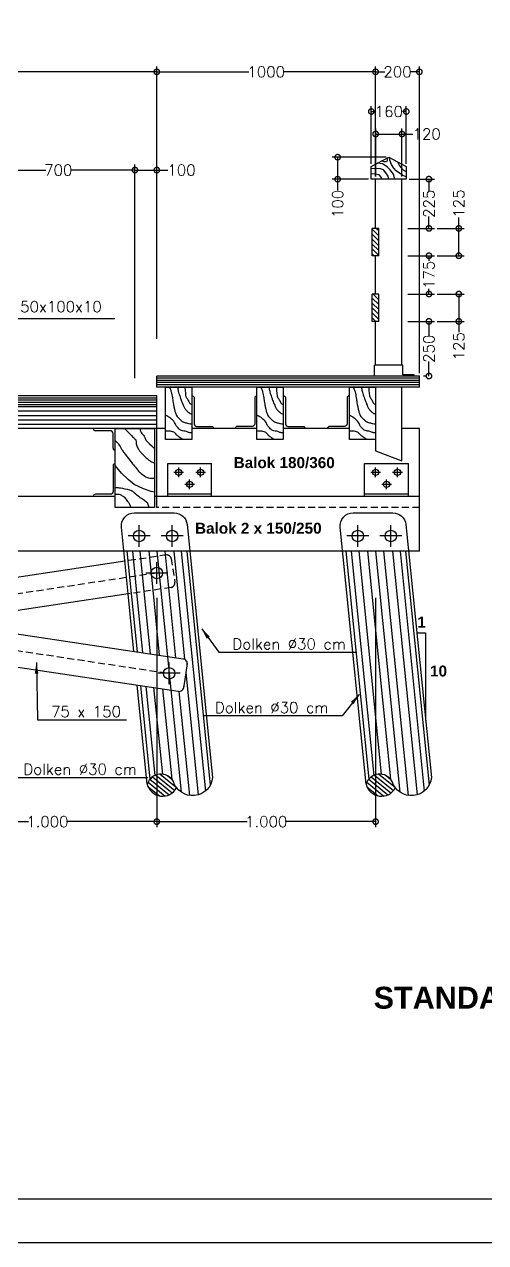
# Model space of a CAD drawing. Header units: metres. Extents: x -50 to 791, y -10 to 584.
# Drawn here: x 530.6 to 636, y -10 to 268.4 of the extents above; entities that cross this region are included whole.
import ezdxf
from ezdxf.enums import TextEntityAlignment as Align

# ---------------------------------------------------------------- set-up
doc = ezdxf.new("R2010")
doc.units = ezdxf.units.M
doc.header["$PDMODE"] = 3
doc.header["$PDSIZE"] = 5
doc.linetypes.add('DASHED2', pattern=[9.525, 6.35, -3.175])
doc.layers.get('0').update_dxf_attribs({"linetype": 'CONTINUOUS'})
doc.layers.get('DEFPOINTS').update_dxf_attribs({"linetype": 'CONTINUOUS'})
for name, color, linetype in [('ARSIRDOLKEN', 2, 'CONTINUOUS'), ('ARSIRKAYU', 2, 'CONTINUOUS'), ('GRS-POTONG', 5, 'CONTINUOUS'), ('KAYU', 3, 'CONTINUOUS'), ('UKURAN', 2, 'CONTINUOUS')]:
    doc.layers.add(name, color=color, linetype=linetype)
doc.styles.add('ARIALBOLD', font='arialbd.ttf')
doc.styles.get("Standard").update_dxf_attribs({"font": 'Simplex.shx'})
doc.dimstyles.get("Standard").update_dxf_attribs({"dimtxt": 0.18, "dimasz": 0.18, "dimexe": 0.18, "dimexo": 0.0625, "dimgap": 0.09, "dimtad": 0, "dimtih": 1, "dimtoh": 1, "dimdec": 4, "dimzin": 0, "dimdsep": 46, "dimtxsty": 'Standard', "dimcen": 0.09, "dimadec": 0, "dimazin": 0, "dimtfac": 1, "dimtdec": 4, "dimtofl": 0, "dimtmove": 0, "dimatfit": 3, "dimfxl": 1, "dimtolj": 1, "dimtzin": 0, "dimarcsym": 0})

# ---------------------------------------------------------------- blocks, each defined once
blk = doc.blocks.new('_DOTSMALL')
at = {"color": 0, "linetype": 'ByBlock', "const_width": 0.5}
blk.add_lwpolyline([(-0.0625, 0, 1), (0.0625, 0, 1)], format="xyb", close=True, dxfattribs=at)
blk = doc.blocks.new('*D13')
at = {"color": 0, "linetype": 'ByBlock'}
for p, q in [((661.18, 228.28), (661.18, 253.42)), ((671.18, 183.28), (671.18, 253.42)), ((661.18, 252.17), (663.27, 252.17)), ((671.18, 252.17), (669.09, 252.17))]:
    blk.add_line(p, q, dxfattribs=at)
at = {"layer": 'DEFPOINTS', "color": 0, "linetype": 'ByBlock'}
for p in [(661.18, 252.17), (661.18, 227.65), (671.18, 182.65)]:
    blk.add_point(p, dxfattribs=at)
at = {"color": 0, "linetype": 'ByBlock', "xscale": 2.5, "yscale": 2.5, "zscale": 2.5, "rotation": 180}
blk.add_blockref('_DOTSMALL', (661.18, 252.17), dxfattribs=at)
at = {"color": 0, "linetype": 'ByBlock', "xscale": 2.5, "yscale": 2.5, "zscale": 2.5}
blk.add_blockref('_DOTSMALL', (671.18, 252.17), dxfattribs=at)
at = {"color": 0, "linetype": 'ByBlock', "insert": (666.18, 252.17), "char_height": 2.5, "attachment_point": 5}
blk.add_mtext('\\A1;200', dxfattribs=at)
blk = doc.blocks.new('*D14')
at = {"color": 0, "linetype": 'ByBlock'}
for p, q in [((611.18, 191.15), (611.18, 253.42)), ((661.18, 252.8), (661.18, 253.42)), ((611.18, 252.17), (632.23, 252.17)), ((661.18, 252.17), (640.13, 252.17))]:
    blk.add_line(p, q, dxfattribs=at)
at = {"layer": 'DEFPOINTS', "color": 0, "linetype": 'ByBlock'}
for p in [(611.18, 252.17), (661.18, 252.17), (611.18, 190.52)]:
    blk.add_point(p, dxfattribs=at)
at = {"color": 0, "linetype": 'ByBlock', "xscale": 2.5, "yscale": 2.5, "zscale": 2.5, "rotation": 180}
blk.add_blockref('_DOTSMALL', (611.18, 252.17), dxfattribs=at)
at = {"color": 0, "linetype": 'ByBlock', "xscale": 2.5, "yscale": 2.5, "zscale": 2.5}
blk.add_blockref('_DOTSMALL', (661.18, 252.17), dxfattribs=at)
at = {"color": 0, "linetype": 'ByBlock', "insert": (636.18, 252.17), "char_height": 2.5, "attachment_point": 5}
blk.add_mtext('\\A1;1000', dxfattribs=at)
blk = doc.blocks.new('*D15')
at = {"color": 0, "linetype": 'ByBlock'}
for p, q in [((461.18, 252.8), (461.18, 253.42)), ((611.18, 252.8), (611.18, 253.42)), ((461.18, 252.17), (532.49, 252.17)), ((611.18, 252.17), (539.87, 252.17))]:
    blk.add_line(p, q, dxfattribs=at)
at = {"layer": 'DEFPOINTS', "color": 0, "linetype": 'ByBlock'}
for p in [(461.18, 252.17), (611.18, 252.17), (611.18, 252.17)]:
    blk.add_point(p, dxfattribs=at)
at = {"color": 0, "linetype": 'ByBlock', "xscale": 2.5, "yscale": 2.5, "zscale": 2.5, "rotation": 180}
blk.add_blockref('_DOTSMALL', (461.18, 252.17), dxfattribs=at)
at = {"color": 0, "linetype": 'ByBlock', "xscale": 2.5, "yscale": 2.5, "zscale": 2.5}
blk.add_blockref('_DOTSMALL', (611.18, 252.17), dxfattribs=at)
at = {"color": 0, "linetype": 'ByBlock', "insert": (536.18, 252.17), "char_height": 2.5, "attachment_point": 5}
blk.add_mtext('\\A1;3000', dxfattribs=at)
blk = doc.blocks.new('*D28')
at = {"color": 0, "linetype": 'ByBlock'}
for p, q in [((571.17, 230.36), (571.17, 230.98)), ((571.17, 229.73), (585.79, 229.73)), ((606.18, 229.73), (591.56, 229.73)), ((606.18, 182.15), (606.18, 230.98))]:
    blk.add_line(p, q, dxfattribs=at)
at = {"layer": 'DEFPOINTS', "color": 0, "linetype": 'ByBlock'}
for p in [(571.17, 229.73), (606.18, 229.73), (606.18, 181.52)]:
    blk.add_point(p, dxfattribs=at)
at = {"color": 0, "linetype": 'ByBlock', "xscale": 2.5, "yscale": 2.5, "zscale": 2.5, "rotation": 180}
blk.add_blockref('_DOTSMALL', (571.17, 229.73), dxfattribs=at)
at = {"color": 0, "linetype": 'ByBlock', "xscale": 2.5, "yscale": 2.5, "zscale": 2.5}
blk.add_blockref('_DOTSMALL', (606.18, 229.73), dxfattribs=at)
at = {"color": 0, "linetype": 'ByBlock', "insert": (588.67, 229.73), "char_height": 2.5, "attachment_point": 5}
blk.add_mtext('\\A1;700', dxfattribs=at)
blk = doc.blocks.new('*D29')
at = {"color": 0, "linetype": 'ByBlock'}
for p, q in [((606.18, 230.36), (606.18, 230.98)), ((606.18, 229.73), (611.18, 229.73)), ((611.18, 191.77), (611.18, 230.98)), ((611.18, 229.73), (613.68, 229.73))]:
    blk.add_line(p, q, dxfattribs=at)
at = {"layer": 'DEFPOINTS', "color": 0, "linetype": 'ByBlock'}
for p in [(606.18, 229.73), (611.18, 229.73), (611.18, 191.15)]:
    blk.add_point(p, dxfattribs=at)
at = {"color": 0, "linetype": 'ByBlock', "xscale": 2.5, "yscale": 2.5, "zscale": 2.5, "rotation": 180}
blk.add_blockref('_DOTSMALL', (606.18, 229.73), dxfattribs=at)
at = {"color": 0, "linetype": 'ByBlock', "xscale": 2.5, "yscale": 2.5, "zscale": 2.5}
blk.add_blockref('_DOTSMALL', (611.18, 229.73), dxfattribs=at)
at = {"color": 0, "linetype": 'ByBlock', "insert": (616.83, 229.73), "char_height": 2.5, "attachment_point": 5}
blk.add_mtext('\\A1;100', dxfattribs=at)
blk = doc.blocks.new('*D31')
at = {"color": 0, "linetype": 'ByBlock'}
for p, q in [((660.2, 231.18), (660.2, 244.36)), ((660.2, 243.11), (661.05, 243.11)), ((668.2, 243.11), (667.36, 243.11)), ((668.2, 231.18), (668.2, 244.36))]:
    blk.add_line(p, q, dxfattribs=at)
at = {"layer": 'DEFPOINTS', "color": 0, "linetype": 'ByBlock'}
for p in [(668.2, 243.11), (660.2, 230.55), (668.2, 230.55)]:
    blk.add_point(p, dxfattribs=at)
at = {"color": 0, "linetype": 'ByBlock', "xscale": 2.5, "yscale": 2.5, "zscale": 2.5, "rotation": 180}
blk.add_blockref('_DOTSMALL', (660.2, 243.11), dxfattribs=at)
at = {"color": 0, "linetype": 'ByBlock', "xscale": 2.5, "yscale": 2.5, "zscale": 2.5}
blk.add_blockref('_DOTSMALL', (668.2, 243.11), dxfattribs=at)
at = {"color": 0, "linetype": 'ByBlock', "insert": (664.2, 243.11), "char_height": 2.5, "attachment_point": 5}
blk.add_mtext('\\A1;160', dxfattribs=at)
blk = doc.blocks.new('*D30')
at = {"color": 0, "linetype": 'ByBlock'}
for p, q in [((661.2, 228.28), (661.2, 239.21)), ((661.2, 237.96), (667.2, 237.96)), ((667.2, 228.28), (667.2, 239.21)), ((667.2, 237.96), (669.7, 237.96))]:
    blk.add_line(p, q, dxfattribs=at)
at = {"layer": 'DEFPOINTS', "color": 0, "linetype": 'ByBlock'}
for p in [(667.2, 237.96), (661.2, 227.65), (667.2, 227.65)]:
    blk.add_point(p, dxfattribs=at)
at = {"color": 0, "linetype": 'ByBlock', "xscale": 2.5, "yscale": 2.5, "zscale": 2.5, "rotation": 180}
blk.add_blockref('_DOTSMALL', (661.2, 237.96), dxfattribs=at)
at = {"color": 0, "linetype": 'ByBlock', "xscale": 2.5, "yscale": 2.5, "zscale": 2.5}
blk.add_blockref('_DOTSMALL', (667.2, 237.96), dxfattribs=at)
at = {"color": 0, "linetype": 'ByBlock', "insert": (672.86, 237.96), "char_height": 2.5, "attachment_point": 5}
blk.add_mtext('\\A1;120', dxfattribs=at)
blk = doc.blocks.new('*D32')
at = {"color": 0, "linetype": 'ByBlock'}
for p, q in [((663.57, 232.67), (651.26, 232.67)), ((652.51, 232.67), (652.51, 227.65)), ((659.58, 227.65), (651.26, 227.65)), ((652.51, 227.65), (652.51, 225.15))]:
    blk.add_line(p, q, dxfattribs=at)
at = {"layer": 'DEFPOINTS', "color": 0, "linetype": 'ByBlock'}
for p in [(664.19, 232.67), (652.51, 227.65), (660.2, 227.65)]:
    blk.add_point(p, dxfattribs=at)
at = {"color": 0, "linetype": 'ByBlock', "xscale": 2.5, "yscale": 2.5, "zscale": 2.5}
for p, rotation in [((652.51, 232.67), 90), ((652.51, 227.65), 270)]:
    blk.add_blockref('_DOTSMALL', p, dxfattribs=dict(at, rotation=rotation))
at = {"color": 0, "linetype": 'ByBlock', "insert": (652.51, 222), "char_height": 2.5, "attachment_point": 5, "rotation": 90}
blk.add_mtext('\\A1;100', dxfattribs=at)
blk = doc.blocks.new('*D35')
at = {"color": 0, "linetype": 'ByBlock'}
for p, q in [((668.83, 227.65), (674.62, 227.65)), ((673.37, 227.65), (673.37, 224.96)), ((673.37, 216.4), (673.37, 219.09)), ((668.58, 216.4), (674.62, 216.4))]:
    blk.add_line(p, q, dxfattribs=at)
at = {"layer": 'DEFPOINTS', "color": 0, "linetype": 'ByBlock'}
for p in [(668.2, 227.65), (673.37, 227.65), (667.95, 216.4)]:
    blk.add_point(p, dxfattribs=at)
at = {"color": 0, "linetype": 'ByBlock', "xscale": 2.5, "yscale": 2.5, "zscale": 2.5}
for p, rotation in [((673.37, 227.65), 90), ((673.37, 216.4), 270)]:
    blk.add_blockref('_DOTSMALL', p, dxfattribs=dict(at, rotation=rotation))
at = {"color": 0, "linetype": 'ByBlock', "insert": (673.37, 222.03), "char_height": 2.5, "attachment_point": 5, "rotation": 90}
blk.add_mtext('\\A1;225', dxfattribs=at)
blk = doc.blocks.new('*D36')
at = {"color": 0, "linetype": 'ByBlock'}
for p, q in [((680.2, 216.4), (680.2, 218.9)), ((675.24, 216.4), (681.45, 216.4)), ((680.2, 210.15), (680.2, 216.4)), ((675.24, 210.15), (681.45, 210.15))]:
    blk.add_line(p, q, dxfattribs=at)
at = {"layer": 'DEFPOINTS', "color": 0, "linetype": 'ByBlock'}
for p in [(674.62, 216.4), (680.2, 216.4), (674.62, 210.15)]:
    blk.add_point(p, dxfattribs=at)
at = {"color": 0, "linetype": 'ByBlock', "xscale": 2.5, "yscale": 2.5, "zscale": 2.5}
for p, rotation in [((680.2, 216.4), 90), ((680.2, 210.15), 270)]:
    blk.add_blockref('_DOTSMALL', p, dxfattribs=dict(at, rotation=rotation))
at = {"color": 0, "linetype": 'ByBlock', "insert": (680.2, 222.08), "char_height": 2.5, "attachment_point": 5, "rotation": 90}
blk.add_mtext('\\A1;125', dxfattribs=at)
blk = doc.blocks.new('*D34')
at = {"color": 0, "linetype": 'ByBlock'}
for p, q in [((668.58, 210.15), (674.62, 210.15)), ((673.37, 210.15), (673.37, 208.96)), ((668.58, 201.4), (674.62, 201.4)), ((673.37, 201.4), (673.37, 202.6))]:
    blk.add_line(p, q, dxfattribs=at)
at = {"layer": 'DEFPOINTS', "color": 0, "linetype": 'ByBlock'}
for p in [(667.95, 210.15), (673.37, 210.15), (667.95, 201.4)]:
    blk.add_point(p, dxfattribs=at)
at = {"color": 0, "linetype": 'ByBlock', "xscale": 2.5, "yscale": 2.5, "zscale": 2.5}
for p, rotation in [((673.37, 210.15), 90), ((673.37, 201.4), 270)]:
    blk.add_blockref('_DOTSMALL', p, dxfattribs=dict(at, rotation=rotation))
at = {"color": 0, "linetype": 'ByBlock', "insert": (673.37, 205.78), "char_height": 2.5, "attachment_point": 5, "rotation": 90}
blk.add_mtext('\\A1;175', dxfattribs=at)
blk = doc.blocks.new('*D37')
at = {"color": 0, "linetype": 'ByBlock'}
for p, q in [((675.24, 201.4), (681.45, 201.4)), ((680.2, 201.4), (680.2, 195.15)), ((675.24, 195.15), (681.45, 195.15)), ((680.2, 195.15), (680.2, 192.65))]:
    blk.add_line(p, q, dxfattribs=at)
at = {"layer": 'DEFPOINTS', "color": 0, "linetype": 'ByBlock'}
for p in [(674.62, 201.4), (674.62, 195.15), (680.2, 195.15)]:
    blk.add_point(p, dxfattribs=at)
at = {"color": 0, "linetype": 'ByBlock', "xscale": 2.5, "yscale": 2.5, "zscale": 2.5}
for p, rotation in [((680.2, 201.4), 90), ((680.2, 195.15), 270)]:
    blk.add_blockref('_DOTSMALL', p, dxfattribs=dict(at, rotation=rotation))
at = {"color": 0, "linetype": 'ByBlock', "insert": (680.2, 189.47), "char_height": 2.5, "attachment_point": 5, "rotation": 90}
blk.add_mtext('\\A1;125', dxfattribs=at)
blk = doc.blocks.new('*D33')
at = {"color": 0, "linetype": 'ByBlock'}
for p, q in [((668.58, 195.15), (674.62, 195.15)), ((673.37, 195.15), (673.37, 191.81)), ((673.37, 182.65), (673.37, 185.99)), ((672.74, 182.65), (672.12, 182.65))]:
    blk.add_line(p, q, dxfattribs=at)
at = {"layer": 'DEFPOINTS', "color": 0, "linetype": 'ByBlock'}
for p in [(667.95, 195.15), (673.37, 195.15), (673.37, 182.65)]:
    blk.add_point(p, dxfattribs=at)
at = {"color": 0, "linetype": 'ByBlock', "xscale": 2.5, "yscale": 2.5, "zscale": 2.5}
for p, rotation in [((673.37, 195.15), 90), ((673.37, 182.65), 270)]:
    blk.add_blockref('_DOTSMALL', p, dxfattribs=dict(at, rotation=rotation))
at = {"color": 0, "linetype": 'ByBlock', "insert": (673.37, 188.9), "char_height": 2.5, "attachment_point": 5, "rotation": 90}
blk.add_mtext('\\A1;250', dxfattribs=at)
blk = doc.blocks.new('*D41')
at = {"color": 0, "linetype": 'ByBlock'}
for p, q in [((561.18, 132), (561.18, 79.59)), ((611.18, 132), (611.18, 79.59)), ((561.18, 80.84), (581.83, 80.84)), ((611.18, 80.84), (590.53, 80.84))]:
    blk.add_line(p, q, dxfattribs=at)
at = {"layer": 'DEFPOINTS', "color": 0, "linetype": 'ByBlock'}
for p in [(561.18, 132.62), (611.18, 132.62), (611.18, 80.84)]:
    blk.add_point(p, dxfattribs=at)
at = {"color": 0, "linetype": 'ByBlock', "xscale": 2.5, "yscale": 2.5, "zscale": 2.5, "rotation": 180}
blk.add_blockref('_DOTSMALL', (561.18, 80.84), dxfattribs=at)
at = {"color": 0, "linetype": 'ByBlock', "xscale": 2.5, "yscale": 2.5, "zscale": 2.5}
blk.add_blockref('_DOTSMALL', (611.18, 80.84), dxfattribs=at)
at = {"color": 0, "linetype": 'ByBlock', "insert": (586.18, 80.84), "char_height": 2.5, "attachment_point": 5}
blk.add_mtext('\\A1;1.000', dxfattribs=at)
blk = doc.blocks.new('*D42')
at = {"color": 0, "linetype": 'ByBlock'}
for p, q in [((611.18, 132), (611.18, 79.59)), ((661.18, 132), (661.18, 79.59)), ((611.18, 80.84), (631.83, 80.84)), ((661.18, 80.84), (640.53, 80.84))]:
    blk.add_line(p, q, dxfattribs=at)
at = {"layer": 'DEFPOINTS', "color": 0, "linetype": 'ByBlock'}
for p in [(611.18, 132.62), (661.18, 132.62), (661.18, 80.84)]:
    blk.add_point(p, dxfattribs=at)
at = {"color": 0, "linetype": 'ByBlock', "xscale": 2.5, "yscale": 2.5, "zscale": 2.5, "rotation": 180}
blk.add_blockref('_DOTSMALL', (611.18, 80.84), dxfattribs=at)
at = {"color": 0, "linetype": 'ByBlock', "xscale": 2.5, "yscale": 2.5, "zscale": 2.5}
blk.add_blockref('_DOTSMALL', (661.18, 80.84), dxfattribs=at)
at = {"color": 0, "linetype": 'ByBlock', "insert": (636.18, 80.84), "char_height": 2.5, "attachment_point": 5}
blk.add_mtext('\\A1;1.000', dxfattribs=at)

msp = doc.modelspace()

# ---------------------------------------------------------------- hatches: boundary and pattern name
at = {"layer": 'ARSIRDOLKEN'}
h = msp.add_hatch(dxfattribs=at)
h.set_pattern_fill('ANSI31', color=256, scale=0.25, angle=-5.7525105, style=0)
h.set_pattern_definition([(140.7525, (782.0954, 66.42215), (0.502183, 0.614696), [])])
h.paths.add_polyline_path([(608.67318, 94.79214, 0.702806868), (615.35557, 93.96132, -0.088020689), (614.63219, 95.39244, 0.654603324)])
at = {"layer": 'KAYU'}
h = msp.add_hatch(dxfattribs=at)
h.set_pattern_fill('ANSI31', color=256, scale=0.25, style=0)
h.set_pattern_definition([(135, (727.9579, 47.5619), (0.561266, 0.561266), [])])
h.paths.add_polyline_path([(610.09989, 215.51138), (611.59989, 215.51138), (611.59989, 221.76138), (610.09989, 221.76138)])
h.paths.add_polyline_path([(610.09989, 200.51138), (611.59989, 200.51138), (611.59989, 206.76138), (610.09989, 206.76138)])
h = msp.add_hatch(dxfattribs=at)
h.set_pattern_fill('ANSI31', color=256, scale=0.25, angle=-5.7525105, style=0)
h.set_pattern_definition([(140.7525, (732.0954, 66.42215), (0.502183, 0.614696), [])])
h.paths.add_polyline_path([(558.67318, 94.79214, 0.702806868), (565.35557, 93.96132, -0.088020689), (564.63219, 95.39244, 0.654603324)])

# ---------------------------------------------------------------- linework, layer by layer
at = {"color": 1}
msp.add_lwpolyline([(-50.33, -9.99951), (790.67, -9.99951), (790.67, 584.00049), (-50.33, 584.00049)], close=True, dxfattribs=at)
msp.add_lwpolyline([(-0.33, 0.00049), (780.67, 0.00049), (780.67, 574.00049), (-0.33, 574.00049)], close=True)
at = {"layer": 'ARSIRDOLKEN'}
for points in [[(554.015, 148.01138), (554.98925, 138.34034)], [(555.26489, 148.01138), (556.22054, 138.52503)], [(556.9835, 148.01138), (557.91356, 138.77898)], [(559.01459, 148.01138), (559.91441, 139.07911)], [(562.68519, 148.01138), (563.53038, 139.62151)], [(564.71627, 148.01138), (567.20515, 123.30518)], [(566.43488, 148.01138), (571.95818, 93.18355)], [(567.68478, 148.01138), (573.07098, 94.54453)], [(604.015, 148.01138), (609.2671, 95.87565)], [(605.26489, 148.01138), (610.42747, 96.76437)], [(606.9835, 148.01138), (612.11811, 97.04198)], [(609.01459, 148.01138), (614.26212, 95.92094)], [(612.68519, 148.01138), (618.30936, 92.18224)], [(614.71627, 148.01138), (620.3272, 92.31374)], [(616.43488, 148.01138), (621.95818, 93.18355)], [(617.68478, 148.01138), (623.07098, 94.54453)], [(563.53038, 139.62151), (565.13832, 123.66007)], [(554.98925, 138.34034), (556.3351, 124.98056)], [(556.22054, 138.52503), (557.60417, 124.7902)], [(557.91356, 138.77898), (559.34915, 124.52845)], [(559.91441, 139.07911), (561.4114, 124.21911)], [(567.51229, 120.25638), (570.3272, 92.31374)], [(557.11081, 117.28029), (559.2671, 95.87565)], [(558.37989, 117.08993), (560.42747, 96.76437)], [(560.12487, 116.82819), (562.11811, 97.04198)], [(562.18711, 116.51885), (564.26212, 95.92094)], [(565.91352, 115.96494), (568.30936, 92.18224)]]:
    msp.add_lwpolyline(points, dxfattribs=at)
at = {"layer": 'ARSIRDOLKEN', "flags": 128}
for points in [[(560.84989, 148.01138), (566.39625, 92.95462)], [(610.84989, 148.01138), (616.39625, 92.95462)]]:
    msp.add_lwpolyline(points, dxfattribs=at)
at = {"layer": 'ARSIRKAYU', "flags": 128}
for points in [[(563.63406, 185.51138, -0.019753142), (563.84654, 185.22745, -0.057646975), (563.90366, 185.11978, -0.022421784), (564.14549, 184.40857, -0.024476392), (564.30505, 183.73911, -0.013279677), (564.41437, 183.0551, 0.008637962), (564.57265, 182.00213, 0.01780603), (564.99014, 179.96437, 0.04844725), (565.24163, 179.24077, 0.05981591), (565.50651, 178.80954, 0.034968077), (566.08901, 178.17186, 0.019760716), (566.57312, 177.74627, 0.046226062), (566.8026, 177.59287, 0.043910836), (567.02673, 177.49569, 0.0120989), (567.87298, 177.23657, 0.030135018), (568.25566, 177.15392, 0.01971733), (568.84989, 177.08648)], [(565.58155, 185.51138, 0.01449346), (565.76783, 184.55632, 0.026865131), (565.91062, 184.05087, 0.00085987), (566.30577, 182.90009, 0.006988623), (566.35661, 182.75927, 0.001799327), (566.52567, 182.31556, 0.001115236), (566.8026, 181.60128, 0.006729631), (567.00751, 181.09643, 0.009814086), (567.15939, 180.75506, 0.062915157), (567.31213, 180.51356, 0.025642408), (567.78378, 179.99792, 0.021150283), (568.00346, 179.7988, 0.015664869), (568.31897, 179.55254, 0.069398475), (568.49696, 179.45696, 0.038070647), (568.84989, 179.35617)], [(567.27597, 185.51138, 0.007338165), (567.30528, 184.94794, 0.011373161), (567.33779, 184.58533, 0.00627569), (567.48849, 183.38309, 0.081818545), (567.51619, 183.29373, 0.026580705), (567.65671, 183.04655, -0.010004523), (568.05137, 182.40297, -0.005806736), (568.24883, 182.05687, 0.007232219), (568.40817, 181.77944, 0.138654003), (568.51762, 181.67552, 0.05784113), (568.84989, 181.54727)], [(584.51712, 185.51138, -0.019753142), (584.7296, 185.22745, -0.057646975), (584.78672, 185.11978, -0.022421784), (585.02855, 184.40857, -0.024476392), (585.18811, 183.73911, -0.013279677), (585.29743, 183.0551, 0.008637962), (585.4557, 182.00213, 0.01780603), (585.87319, 179.96437, 0.04844725), (586.12469, 179.24077, 0.05981591), (586.38957, 178.80954, 0.034968077), (586.97207, 178.17186, 0.019760716), (587.45618, 177.74627, 0.046226062), (587.68566, 177.59287, 0.043910836), (587.90979, 177.49569, 0.0120989), (588.75604, 177.23657, 0.030135018), (589.13872, 177.15392, 0.01971733), (589.73295, 177.08648)], [(586.46461, 185.51138, 0.01449346), (586.65089, 184.55632, 0.026865131), (586.79368, 184.05087, 0.00085987), (587.18883, 182.90009, 0.006988623), (587.23967, 182.75927, 0.001799327), (587.40873, 182.31556, 0.001115236), (587.68566, 181.60128, 0.006729631), (587.89056, 181.09643, 0.009814086), (588.04245, 180.75506, 0.062915157), (588.19519, 180.51356, 0.025642408), (588.66684, 179.99792, 0.021150283), (588.88652, 179.7988, 0.015664869), (589.20203, 179.55254, 0.069398475), (589.38001, 179.45696, 0.038070647), (589.73295, 179.35617)], [(588.15902, 185.51138, 0.007338165), (588.18834, 184.94794, 0.011373161), (588.22085, 184.58533, 0.00627569), (588.37155, 183.38309, 0.081818545), (588.39924, 183.29373, 0.026580705), (588.53977, 183.04655, -0.010004523), (588.93443, 182.40297, -0.005806736), (589.13189, 182.05687, 0.007232219), (589.29122, 181.77944, 0.138654003), (589.40068, 181.67552, 0.05784113), (589.73295, 181.54727)], [(605.63406, 185.51138, -0.019753142), (605.84654, 185.22745, -0.057646975), (605.90366, 185.11978, -0.022421784), (606.14549, 184.40857, -0.024476392), (606.30505, 183.73911, -0.013279677), (606.41437, 183.0551, 0.008637962), (606.57265, 182.00213, 0.01780603), (606.99014, 179.96437, 0.04844725), (607.24163, 179.24077, 0.05981591), (607.50651, 178.80954, 0.034968077), (608.08901, 178.17186, 0.019760716), (608.57312, 177.74627, 0.046226062), (608.8026, 177.59287, 0.043910836), (609.02673, 177.49569, 0.0120989), (609.87298, 177.23657, 0.030135018), (610.25566, 177.15392, 0.01971733), (610.84989, 177.08648)], [(607.58155, 185.51138, 0.01449346), (607.76783, 184.55632, 0.026865131), (607.91062, 184.05087, 0.00085987), (608.30577, 182.90009, 0.006988623), (608.35661, 182.75927, 0.001799327), (608.52567, 182.31556, 0.001115236), (608.8026, 181.60128, 0.006729631), (609.00751, 181.09643, 0.009814086), (609.15939, 180.75506, 0.062915157), (609.31213, 180.51356, 0.025642408), (609.78378, 179.99792, 0.021150283), (610.00346, 179.7988, 0.015664869), (610.31897, 179.55254, 0.069398475), (610.49696, 179.45696, 0.038070647), (610.84989, 179.35617)], [(609.27597, 185.51138, 0.007338165), (609.30528, 184.94794, 0.011373161), (609.33779, 184.58533, 0.00627569), (609.48849, 183.38309, 0.081818545), (609.51619, 183.29373, 0.026580705), (609.65671, 183.04655, -0.010004523), (610.05137, 182.40297, -0.005806736), (610.24883, 182.05687, 0.007232219), (610.40817, 181.77944, 0.138654003), (610.51762, 181.67552, 0.05784113), (610.84989, 181.54727)], [(568.84989, 175.05454, -0.027525899), (568.46336, 175.0629, -0.055452058), (568.27437, 175.09875, -0.011264741), (567.94813, 175.20714, 0.010718179), (567.60539, 175.32143, 0.034774183), (567.01271, 175.46078, -0.039385086), (566.49041, 175.58866, -0.100157139), (566.07419, 175.82615, -0.049804136), (565.42003, 176.52396, -0.072287288), (565.06131, 177.16637, 0.0886207), (564.75104, 177.68195, 0.033547576), (564.40967, 178.0232, 0.017205157), (563.68067, 178.61724, 0.03572042), (563.38385, 178.81083, 0.02118041), (562.84989, 179.07815)], [(589.73295, 175.05454, -0.027525899), (589.34642, 175.0629, -0.055452058), (589.15743, 175.09875, -0.011264741), (588.83119, 175.20714, 0.010718179), (588.48844, 175.32143, 0.034774183), (587.89577, 175.46078, -0.039385086), (587.37346, 175.58866, -0.100157139), (586.95724, 175.82615, -0.049804136), (586.30309, 176.52396, -0.072287288), (585.94437, 177.16637, 0.0886207), (585.6341, 177.68195, 0.033547576), (585.29273, 178.0232, 0.017205157), (584.56372, 178.61724, 0.03572042), (584.26691, 178.81083, 0.02118041), (583.73295, 179.07815)], [(610.84989, 175.05454, -0.027525899), (610.46336, 175.0629, -0.055452058), (610.27437, 175.09875, -0.011264741), (609.94813, 175.20714, 0.010718179), (609.60539, 175.32143, 0.034774183), (609.01271, 175.46078, -0.039385086), (608.49041, 175.58866, -0.100157139), (608.07419, 175.82615, -0.049804136), (607.42003, 176.52396, -0.072287288), (607.06131, 177.16637, 0.0886207), (606.75104, 177.68195, 0.033547576), (606.40967, 178.0232, 0.017205157), (605.68067, 178.61724, 0.03572042), (605.38385, 178.81083, 0.02118041), (604.84989, 179.07815)], [(553.53507, 176.01138, 0.002824036), (554.34057, 175.16771, 0.003424101), (555.01355, 174.48024, 0.00370249), (555.65538, 173.84303, -0.008525942), (555.93143, 173.56362, -0.232730146), (556.121, 172.96144, 0.157071573), (556.2652, 172.0637, 0.022092037), (556.75158, 171.20437, 0.037131235), (557.09964, 170.73044, 0.009607854), (557.6382, 170.12485, 0.011707897), (558.10096, 169.64716, 0.011433105), (558.29779, 169.46194, 0.003627449), (558.93539, 168.8972, 0.056656904), (559.44633, 168.54431, 0.03547882), (560.34989, 168.14047)], [(557.01403, 176.01138, 0.044730902), (557.12697, 175.43885, 0.08102946), (557.26653, 175.14688, 0.0372358), (557.63283, 174.69576, -0.044491747), (557.93407, 174.31359, -0.06030869), (558.28783, 173.59619, 0.112577754), (558.51818, 173.23031), (559.18572, 172.56368, 0.000000436), (559.76707, 171.98312, 0.000001), (560.02016, 171.73038, 0.116362814), (560.07501, 171.69652, 0.025971568), (560.34989, 171.62063)], [(566.91906, 173.51138, -0.007656834), (566.72694, 173.59811, -0.024532231), (566.6688, 173.62899, -0.01955886), (566.20491, 173.93063, -0.014266104), (565.59843, 174.38614, -0.06501111), (565.20024, 174.79822, 0.085778271), (564.88484, 175.09875, 0.067295097), (564.51916, 175.27798, 0.046650782), (563.94826, 175.41051, 0.012961926), (563.70928, 175.43665, 0.01049923), (563.41307, 175.45505, 0.047465691), (563.19283, 175.44318, 0.029825894), (562.84989, 175.37069)], [(587.80212, 173.51138, -0.007656834), (587.60999, 173.59811, -0.024532231), (587.55186, 173.62899, -0.01955886), (587.08797, 173.93063, -0.014266104), (586.48148, 174.38614, -0.06501111), (586.0833, 174.79822, 0.085778271), (585.7679, 175.09875, 0.067295097), (585.40222, 175.27798, 0.046650782), (584.83132, 175.41051, 0.012961926), (584.59234, 175.43665, 0.01049923), (584.29613, 175.45505, 0.047465691), (584.07589, 175.44318, 0.029825894), (583.73295, 175.37069)], [(608.91906, 173.51138, -0.007656834), (608.72694, 173.59811, -0.024532231), (608.6688, 173.62899, -0.01955886), (608.20491, 173.93063, -0.014266104), (607.59843, 174.38614, -0.06501111), (607.20024, 174.79822, 0.085778271), (606.88484, 175.09875, 0.067295097), (606.51916, 175.27798, 0.046650782), (605.94826, 175.41051, 0.012961926), (605.70928, 175.43665, 0.01049923), (605.41307, 175.45505, 0.047465691), (605.19283, 175.44318, 0.029825894), (604.84989, 175.37069)], [(551.34989, 173.29668, -0.014396079), (551.89964, 172.72665, -0.036447687), (552.09303, 172.48035, -0.017327901), (552.82192, 171.31288, 0.02991643), (553.26124, 170.64711, 0.003315381), (553.84231, 169.88231, 0.0017947), (554.93011, 168.48055, 0.004136802), (555.74532, 167.45539, 0.003668948), (556.68242, 166.314, 0.046980876), (557.01531, 165.98327, 0.016058652), (558.10096, 165.14739, 0.103205754), (558.93808, 164.77522, 0.066342368), (560.34989, 164.6618)], [(559.10734, 158.01138, 0.048387091), (558.82269, 158.86453, 0.122672617), (558.60162, 159.1477, 0.020198878), (557.81042, 159.71664, -0.016708846), (556.84931, 160.39763, -0.016790546), (555.79036, 161.25999, 0.029775793), (555.18044, 161.7309, 0.086646169), (554.66839, 161.96269, 0.022815146), (552.59369, 162.39753, 0.025999696), (552.13066, 162.4482, 0.015499096), (551.34989, 162.46851)], [(554.95818, 158.01138, 0.017464529), (554.74714, 158.52708, 0.030009525), (554.59634, 158.81438, 0.011317429), (554.23427, 159.38425, 0.014485778), (553.92879, 159.81433, 0.055717137), (553.599, 160.16278, 0.028225768), (552.84402, 160.73095, 0.112218538), (552.28014, 160.94656, 0.072295824), (551.34989, 160.94411)]]:
    msp.add_lwpolyline(points, format="xyb", dxfattribs=at)
at = {"layer": 'ARSIRKAYU'}
msp.add_lwpolyline([(560.34989, 161.46109), (559.60294, 161.64757), (557.85063, 162.23087), (555.6811, 163.23082), (554.346, 164.39743), (552.76058, 165.81402), (551.34989, 167.60206)], dxfattribs=at)
at = {"layer": 'KAYU'}
for p, q in [((565.84989, 164.90019), (565.84989, 167.12258)), ((570.84989, 164.90019), (570.84989, 167.12258)), ((610.84989, 164.90019), (610.84989, 167.12258)), ((615.84989, 164.90019), (615.84989, 167.12258)), ((566.96108, 166.01138), (564.7387, 166.01138)), ((568.34989, 162.15019), (568.34989, 164.37258)), ((571.96108, 166.01138), (569.7387, 166.01138)), ((611.96108, 166.01138), (609.7387, 166.01138)), ((613.34989, 162.15019), (613.34989, 164.37258)), ((616.96108, 166.01138), (614.7387, 166.01138)), ((569.46108, 163.26138), (567.2387, 163.26138)), ((614.46108, 163.26138), (612.2387, 163.26138)), ((556.8135, 148.97583), (556.8135, 153.97583)), ((564.34932, 148.97583), (564.34932, 153.97583)), ((606.8135, 148.97583), (606.8135, 153.97583)), ((614.34932, 148.97583), (614.34932, 153.97583)), ((559.3135, 151.47583), (554.3135, 151.47583)), ((566.84932, 151.47583), (561.84932, 151.47583)), ((609.3135, 151.47583), (604.3135, 151.47583)), ((616.84932, 151.47583), (611.84932, 151.47583)), ((560.84989, 140.51138), (560.84989, 145.51138)), ((563.34989, 143.01138), (558.34989, 143.01138)), ((563.66271, 117.58946), (563.66271, 122.58946)), ((566.16271, 120.08946), (561.16271, 120.08946))]:
    msp.add_line(p, q, dxfattribs=at)
at = {"layer": 'KAYU', "linetype": 'DASHED2', "ltscale": 0.25}
msp.add_line((564.16186, 146.33638), (564.97739, 140.89946), dxfattribs=at)
at = {"layer": 'KAYU'}
for points in [[(617.84989, 233.01138), (609.84989, 233.01138), (609.84989, 235.91429), (613.86059, 238.02721), (617.84989, 235.91429)], [(560.34989, 158.01138), (551.34989, 158.01138), (551.34989, 176.01138), (560.34989, 176.01138)]]:
    msp.add_lwpolyline(points, close=True, dxfattribs=at)
for points in [[(615.26209, 233.01138), (614.92355, 234.17928), (614.17062, 235.15232), (613.59486, 235.77153), (613.01909, 236.12536), (612.39903, 236.47919), (611.20508, 236.62823)], [(613.43371, 237.80232), (613.46199, 237.71761), (613.50628, 237.27532), (613.37341, 236.96571), (612.79764, 236.96571), (612.21428, 237.1599)], [(617.84989, 233.54578), (617.09375, 233.82545), (616.34082, 234.40042), (615.54361, 234.88694), (615.01213, 235.55038), (614.48065, 236.39074), (614.12633, 237.31955), (614.00975, 237.94821)], [(615.90644, 236.94364), (615.94222, 236.7888), (616.34082, 236.08113), (616.73943, 235.55038), (617.22662, 235.06386), (617.84989, 234.79325)], [(613.88518, 233.01138), (613.72772, 233.69276), (613.19625, 234.44465), (612.66477, 235.10809), (611.95613, 235.37347), (610.98176, 235.46192), (609.84989, 235.36773)], [(612.28143, 233.01138), (612.22187, 233.38316), (611.69039, 234.00236), (610.84889, 234.17928), (609.9188, 234.22351), (609.84989, 234.2104)], [(610.84989, 221.76138), (610.84989, 233.01138)], [(616.84989, 190.51138), (616.84989, 233.01138)], [(610.09989, 215.51138), (610.09989, 221.76138)], [(611.59989, 215.51138), (611.59989, 221.76138)], [(610.84989, 206.76138), (610.84989, 215.51138)], [(610.09989, 200.51138), (610.09989, 206.76138)], [(611.59989, 200.51138), (611.59989, 206.76138)], [(610.84989, 190.51138), (610.84989, 200.51138)], [(610.59989, 188.01138), (610.59989, 190.51138)], [(617.09989, 188.26138), (617.09989, 190.51138)], [(560.84989, 185.51138), (560.84989, 188.01138)], [(619.65223, 188.01138), (619.65223, 188.26138)], [(620.84989, 185.51138), (620.84989, 188.01138)], [(616.84989, 168.6397), (616.84989, 185.51138)], [(560.84989, 176.01138), (560.84989, 183.51138)], [(560.84989, 158.01138), (560.84989, 176.01138)], [(620.84989, 148.01138), (620.84989, 176.01138)], [(550.84989, 171.51138), (550.84989, 174.97988)], [(610.84989, 173.51138), (610.84989, 170.93445), (616.84989, 168.6397)], [(563.34989, 168.01138), (573.34989, 168.01138)], [(563.34989, 160.51138), (563.34989, 168.01138)], [(573.34989, 160.51138), (573.34989, 168.01138)], [(608.34989, 168.01138), (618.34989, 168.01138)], [(608.34989, 160.51138), (608.34989, 168.01138)], [(618.34989, 160.51138), (618.34989, 168.01138)], [(551.34989, 160.51138), (525.3357, 160.51138)], [(620.84989, 160.51138), (560.34989, 160.51138)], [(573.34989, 161.01138), (563.34989, 161.01138)], [(618.34989, 161.01138), (608.34989, 161.01138)], [(620.84989, 148.01138), (485.84989, 148.01138)], [(408.59006, 147.14231), (566.89254, 123.39694)], [(553.54402, 145.70746), (519.23284, 140.56078)], [(407.54905, 139.71456), (565.74077, 115.9858)], [(554.29665, 138.23645), (519.98546, 133.08977)], [(555.62124, 125.08763), (554.29665, 138.23645)], [(567.82568, 122.34568), (566.97931, 116.70321)], [(558.67318, 94.79214), (556.39696, 117.38737)]]:
    msp.add_lwpolyline(points, dxfattribs=at)
at = {"layer": 'KAYU', "ltscale": 0.25, "flags": 128}
for points in [[(611.59989, 221.76138), (610.09989, 221.76138)], [(611.59989, 215.51138), (610.09989, 215.51138)], [(611.59989, 206.76138), (610.09989, 206.76138)], [(611.59989, 200.51138), (610.09989, 200.51138)], [(617.09989, 190.51138), (610.59989, 190.51138)], [(620.84989, 188.01138), (560.84989, 188.01138)], [(620.84989, 187.52708), (560.84989, 187.52708)], [(620.84989, 187.00601), (560.84989, 187.00601)], [(620.84989, 186.52609), (560.84989, 186.52609)], [(619.65223, 188.26138), (617.09989, 188.26138)], [(620.84989, 186.03245), (560.84989, 186.03245)], [(620.84989, 185.51138), (560.84989, 185.51138)], [(560.84989, 183.51138), (485.84989, 183.51138)], [(560.84989, 182.99848), (485.84989, 182.99848)], [(560.84989, 182.48558), (485.84989, 182.48558)], [(560.84989, 181.97267), (485.84989, 181.97267)], [(560.84989, 181.45977), (485.84989, 181.45977)], [(560.84989, 181.01138), (485.84989, 181.01138)], [(560.84989, 179.97696), (485.84989, 179.97696)], [(560.84989, 178.94253), (485.84989, 178.94253)], [(560.84989, 177.95982), (485.84989, 177.95982)], [(560.84989, 176.92539), (485.84989, 176.92539)], [(560.84989, 176.01138), (485.84989, 176.01138)], [(550.31838, 175.51138), (546.84989, 175.51138)], [(562.84989, 176.01138), (560.84989, 176.01138)], [(583.73295, 176.01138), (568.84989, 176.01138)], [(604.84989, 176.01138), (589.73295, 176.01138)], [(620.84989, 176.01138), (616.84989, 176.01138)]]:
    msp.add_lwpolyline(points, dxfattribs=at)
at = {"layer": 'KAYU', "flags": 128}
for points in [[(568.84989, 173.51138), (562.84989, 173.51138), (562.84989, 185.51138), (568.84989, 185.51138)], [(589.73295, 173.51138), (583.73295, 173.51138), (583.73295, 185.51138), (589.73295, 185.51138)], [(610.84989, 173.51138), (604.84989, 173.51138), (604.84989, 185.51138), (610.84989, 185.51138)]]:
    msp.add_lwpolyline(points, close=True, dxfattribs=at)
at = {"layer": 'KAYU'}
for points in [[(568.89531, 183.51138, -0.414213562), (569.39531, 183.01138), (569.39531, 177.06515)], [(583.73295, 183.51138, 0.414213562), (583.23295, 183.01138), (583.23295, 177.06515)], [(589.77836, 183.51138, -0.414213562), (590.27836, 183.01138), (590.27836, 177.06515)], [(604.84989, 183.51138, 0.414213562), (604.34989, 183.01138), (604.34989, 177.06515)], [(569.39531, 177.12887, 0.446421695), (570.01279, 176.51138, 0.446421695)], [(569.94907, 176.51138), (573.39531, 176.51138, -0.414213562), (573.89531, 176.01138)], [(582.67918, 176.51138), (579.23295, 176.51138, 0.414213562), (578.73295, 176.01138)], [(583.23295, 177.12887, -0.446421695), (582.61546, 176.51138, -0.446421695)], [(590.27836, 177.12887, 0.446421695), (590.89584, 176.51138, 0.446421695)], [(590.83212, 176.51138), (594.27836, 176.51138, -0.414213562), (594.77836, 176.01138)], [(603.79613, 176.51138), (600.34989, 176.51138, 0.414213562), (599.84989, 176.01138)], [(604.34989, 177.12887, -0.446421695), (603.73241, 176.51138, -0.446421695)], [(551.34989, 168.01138, 0.414213562), (550.84989, 167.51138), (550.84989, 161.56515)], [(550.84989, 161.62887, -0.446421695), (550.23241, 161.01138, -0.446421695)], [(550.29613, 161.01138), (546.84989, 161.01138, 0.414213562), (546.34989, 160.51138)], [(554.29665, 138.23645), (552.76297, 153.46069, -0.443935368), (555.74786, 156.76138), (564.79342, 156.76138, -0.385103548), (567.77831, 154.06208), (573.59764, 96.29561)], [(608.67318, 94.79214), (602.76297, 153.46069, -0.443935368), (605.74786, 156.76138), (614.79342, 156.76138, -0.385103548), (617.77831, 154.06208), (623.59764, 96.29561)], [(573.59764, 96.29561, -0.824308274), (564.63219, 95.39244, 0.654603324), (558.67318, 94.79214, 0.702806868), (565.35557, 93.96132, 0.702806868)], [(623.59764, 96.29561, -0.824308274), (614.63219, 95.39244, 0.654603324), (608.67318, 94.79214, 0.702806868), (615.35557, 93.96132, 0.702806868)]]:
    msp.add_lwpolyline(points, format="xyb", dxfattribs=at)
at = {"layer": 'KAYU', "linetype": 'DASHED2', "ltscale": 0.25, "flags": 128}
for points in [[(620.84989, 158.01138), (560.84989, 158.01138)], [(560.84989, 143.01138), (408.03706, 120.08946)], [(410.84989, 143.01138), (563.66271, 120.08946)]]:
    msp.add_lwpolyline(points, dxfattribs=at)
at = {"layer": 'KAYU', "linetype": 'DASHED2', "ltscale": 0.25}
for points in [[(563.10972, 147.14231), (553.54402, 145.70746)], [(564.15073, 139.71456), (554.29665, 138.23645)]]:
    msp.add_lwpolyline(points, dxfattribs=at)
at = {"layer": 'KAYU'}
for centre, radius in [((565.84989, 166.01138), 0.71307), ((570.84989, 166.01138), 0.71307), ((610.84989, 166.01138), 0.71307), ((615.84989, 166.01138), 0.71307), ((568.34989, 163.26138), 0.71307), ((613.34989, 163.26138), 0.71307), ((556.8135, 151.47583), 1.3095), ((564.34932, 151.47583), 1.3095), ((606.8135, 151.47583), 1.3095), ((614.34932, 151.47583), 1.3095), ((560.84989, 143.01138), 1.3095), ((563.66271, 120.08946), 1.3095)]:
    msp.add_circle(centre, radius, dxfattribs=at)
for centre, radius, start, end in [((546.84989, 176.01138), 0.5, 180, 270), ((550.27695, 174.93844), 0.57444, 355.8637337, 94.1362663), ((551.34989, 171.51138), 0.5, 180, 270), ((566.74908, 122.32982), 1.07672, 342.0947937, 82.3433356), ((565.95593, 117.04216), 1.07805, 258.4873221, 1.2639188)]:
    msp.add_arc(centre, radius, start, end, dxfattribs=at)
at = {"layer": 'KAYU', "linetype": 'DASHED2', "ltscale": 0.25}
for centre, radius, start, end in [((563.09737, 146.03645), 1.10593, 1.3256199, 107.701301), ((563.88601, 140.77886), 1.09673, 283.9675714, 14.2793254)]:
    msp.add_arc(centre, radius, start, end, dxfattribs=at)
at = {"layer": 'UKURAN'}
msp.add_lwpolyline([(620.27073, 129.32069), (622.28606, 129.32069), (622.28606, 109.31521)], dxfattribs=at)

# ---------------------------------------------------------------- texts
at = {"layer": 'GRS-POTONG', "style": 'ARIALBOLD'}
msp.add_text('STANDAR JEMBATAN KAYU', height=5, dxfattribs=at).set_placement((610.39935, 43.46521))
at = {"layer": 'UKURAN', "style": 'ARIALBOLD'}
for s, p in [('Balok 180/360', (589.96425, 166.9886)), ('Balok 2 x 150/250', (584.05101, 151.99865)), ('1', (621.3528, 130.53624))]:
    msp.add_text(s, height=2.5, dxfattribs=at).set_placement(p, align=Align.CENTER)
msp.add_text('10', height=2.5, dxfattribs=at).set_placement((623.28737, 119.36469))
at = {"layer": 'UKURAN', "char_height": 2.5}
for s, insert, attachment_point in [('\\A1;Baja siku L150x100x10', (508.31131, 203.44837), 4), ('\\A1;Dolken %%c30 cm', (578.13069, 126.79438), 4), ('\\A1;75 x 150', (536.69261, 111.35019), 4), ('\\A1;Dolken %%c30 cm', (600.07878, 112.25867), 6), ('\\A1;Dolken %%c30 cm', (530.36993, 98.17721), 4)]:
    msp.add_mtext(s, dxfattribs=dict(at, insert=insert, attachment_point=attachment_point))

# ---------------------------------------------------------------- dimensions: what is measured, and where the dimension line sits
at = {"layer": 'UKURAN'}
for base, p1, p2, text, picture, middle in [((560.84989, 257.53323), (410.84989, 257.53323), (560.84989, 257.53323), '3000', '*D15', (485.84989, 257.53323)), ((560.84989, 257.53323), (610.84989, 257.53323), (560.84989, 195.88), '1000', '*D14', (585.84989, 257.53323)), ((610.84989, 257.53323), (620.84989, 188.01138), (610.84989, 233.01138), '200', '*D13', (615.84989, 257.53323)), ((617.8713, 248.46805), (609.8713, 235.91429), (617.8713, 235.91429), '160', '*D31', (613.8713, 248.46805)), ((616.8713, 243.31564), (610.8713, 233.01138), (616.8713, 233.01138), '120', '*D30', (622.52529, 243.31564)), ((555.84989, 235.09001), (520.8357, 235.09001), (555.84989, 186.88106), '700', '*D28', (538.3428, 235.09001)), ((560.84989, 235.09001), (555.84989, 235.09001), (560.84989, 196.505), '100', '*D29', (566.50388, 235.09001)), ((560.84989, 86.19618), (510.84989, 137.97965), (560.84989, 137.97965), '1.000', '*D41', (535.84989, 86.19618)), ((610.84989, 86.19618), (560.84989, 137.97965), (610.84989, 137.97965), '1.000', '*D42', (585.84989, 86.19618))]:
    dim = msp.add_linear_dim(base=base, p1=p1, p2=p2, text=text, dimstyle='Standard', override={"dimtxt": 2.5, "dimasz": 2.5, "dimexe": 1.25, "dimexo": 0.625, "dimgap": 0.625, "dimtih": 0, "dimtoh": 0, "dimzin": 8, "dimlunit": 6, "dimblk1": 'DOTSMALL', "dimblk2": 'DOTSMALL', "dimsah": 1, "dimcen": 2.5, "dimtofl": 1}, dxfattribs=at)
    dim.commit()
    dim.dimension.update_dxf_attribs({"geometry": picture, "text_midpoint": middle, "insert": (-50.33, 5.35945)})
for base, p1, p2, text, picture, middle in [((602.18461, 233.01138), (613.86059, 238.02721), (609.8713, 233.01138), '100', '*D32', (602.18461, 227.35739)), ((623.03585, 233.01138), (617.6213, 221.76138), (617.8713, 233.01138), '225', '*D35', (623.03585, 227.38638)), ((629.87365, 221.76138), (624.28585, 215.51138), (624.28585, 221.76138), '125', '*D36', (629.87365, 227.44181)), ((623.03585, 215.51138), (617.6213, 206.76138), (617.6213, 215.51138), '175', '*D34', (623.03585, 211.13638)), ((629.87365, 200.51138), (624.28585, 206.76138), (624.28585, 200.51138), '125', '*D37', (629.87365, 194.83096)), ((623.03585, 200.51138), (623.03585, 188.01138), (617.6213, 200.51138), '250', '*D33', (623.03585, 194.26138))]:
    dim = msp.add_linear_dim(base=base, p1=p1, p2=p2, angle=90, text=text, dimstyle='Standard', override={"dimtxt": 2.5, "dimasz": 2.5, "dimexe": 1.25, "dimexo": 0.625, "dimgap": 0.625, "dimtih": 0, "dimtoh": 0, "dimzin": 8, "dimlunit": 6, "dimblk1": 'DOTSMALL', "dimblk2": 'DOTSMALL', "dimsah": 1, "dimcen": 2.5, "dimtofl": 1}, dxfattribs=at)
    dim.commit()
    dim.dimension.update_dxf_attribs({"geometry": picture, "text_midpoint": middle, "insert": (-50.33, 5.35945)})

# ---------------------------------------------------------------- leaders
at = {"layer": 'UKURAN', "annotation_type": 0, "has_hookline": 1}
for points, hookline_direction, text_width in [([(491.28331, 161.18957), (505.18631, 201.15671), (507.68631, 201.15671)], 0, 42.97619), ([(571.13759, 130.25755), (575.00569, 124.91938), (577.50569, 124.91938)], 0, 28.45238), ([(533.33843, 122.53546), (533.56761, 109.47519), (536.06761, 109.47519)], 0, 17.2619), ([(607.07188, 115.2676), (603.20378, 110.38367), (600.70378, 110.38367)], 1, 28.45238), ([(523.37683, 101.64037), (527.24493, 96.30221), (529.74493, 96.30221)], 0, 28.45238)]:
    msp.add_leader(points, dimstyle='Standard', override={"dimtxt": 2.5, "dimasz": 2.5, "dimexe": 1.25, "dimexo": 0.625, "dimgap": 0.625, "dimtad": 1, "dimtih": 0, "dimtoh": 0, "dimzin": 8, "dimcen": 2.5, "dimtofl": 1}, dxfattribs=dict(at, hookline_direction=hookline_direction, text_width=text_width))

doc.saveas('drawing.dxf')
